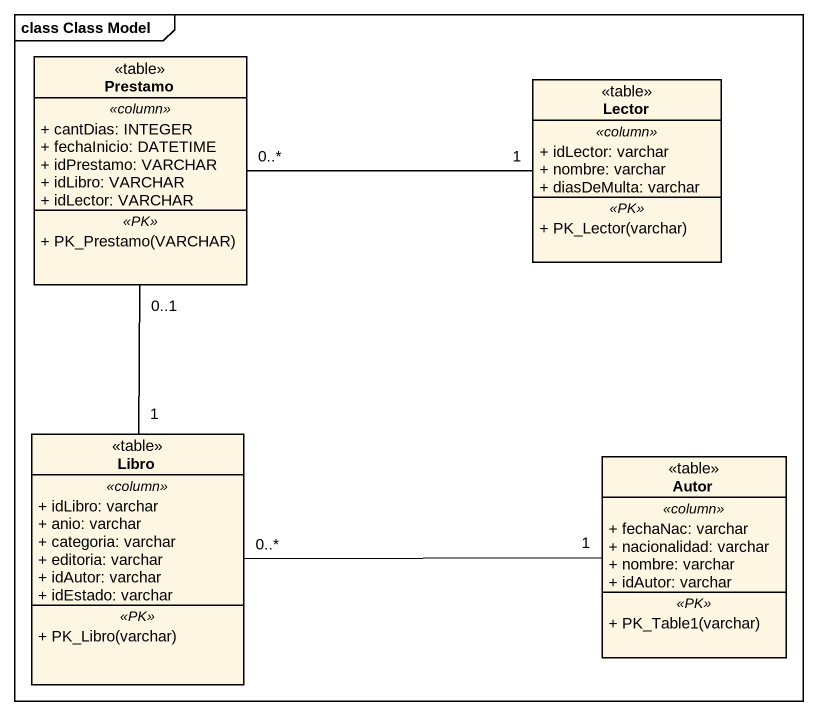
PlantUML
@startuml
mainframe class Class Model
hide circle
hide empty members
skinparam classAttributeIconSize 0
class Prestamo <<table>> {
  .. <<column>> ..
  + cantDias: INTEGER
  + fechaInicio: DATETIME
  + idPrestamo: VARCHAR
  + idLibro: VARCHAR
  + idLector: VARCHAR
  .. <<PK>> ..
  + PK_Prestamo(VARCHAR)
}
class Lector <<table>> {
  .. <<column>> ..
  + idLector: varchar
  + nombre: varchar
  + diasDeMulta: varchar
  .. <<PK>> ..
  + PK_Lector(varchar)
}
class Libro <<table>> {
  .. <<column>> ..
  + idLibro: varchar
  + anio: varchar
  + categoria: varchar
  + editoria: varchar
  + idAutor: varchar
  + idEstado: varchar
  .. <<PK>> ..
  + PK_Libro(varchar)
}
class Autor <<table>> {
  .. <<column>> ..
  + fechaNac: varchar
  + nacionalidad: varchar
  + nombre: varchar
  + idAutor: varchar
  .. <<PK>> ..
  + PK_Table1(varchar)
}
Prestamo "0..*" -right- "1" Lector
Libro "1" -up- "0..1" Prestamo
Libro "0..*" -right- "1" Autor
@enduml
